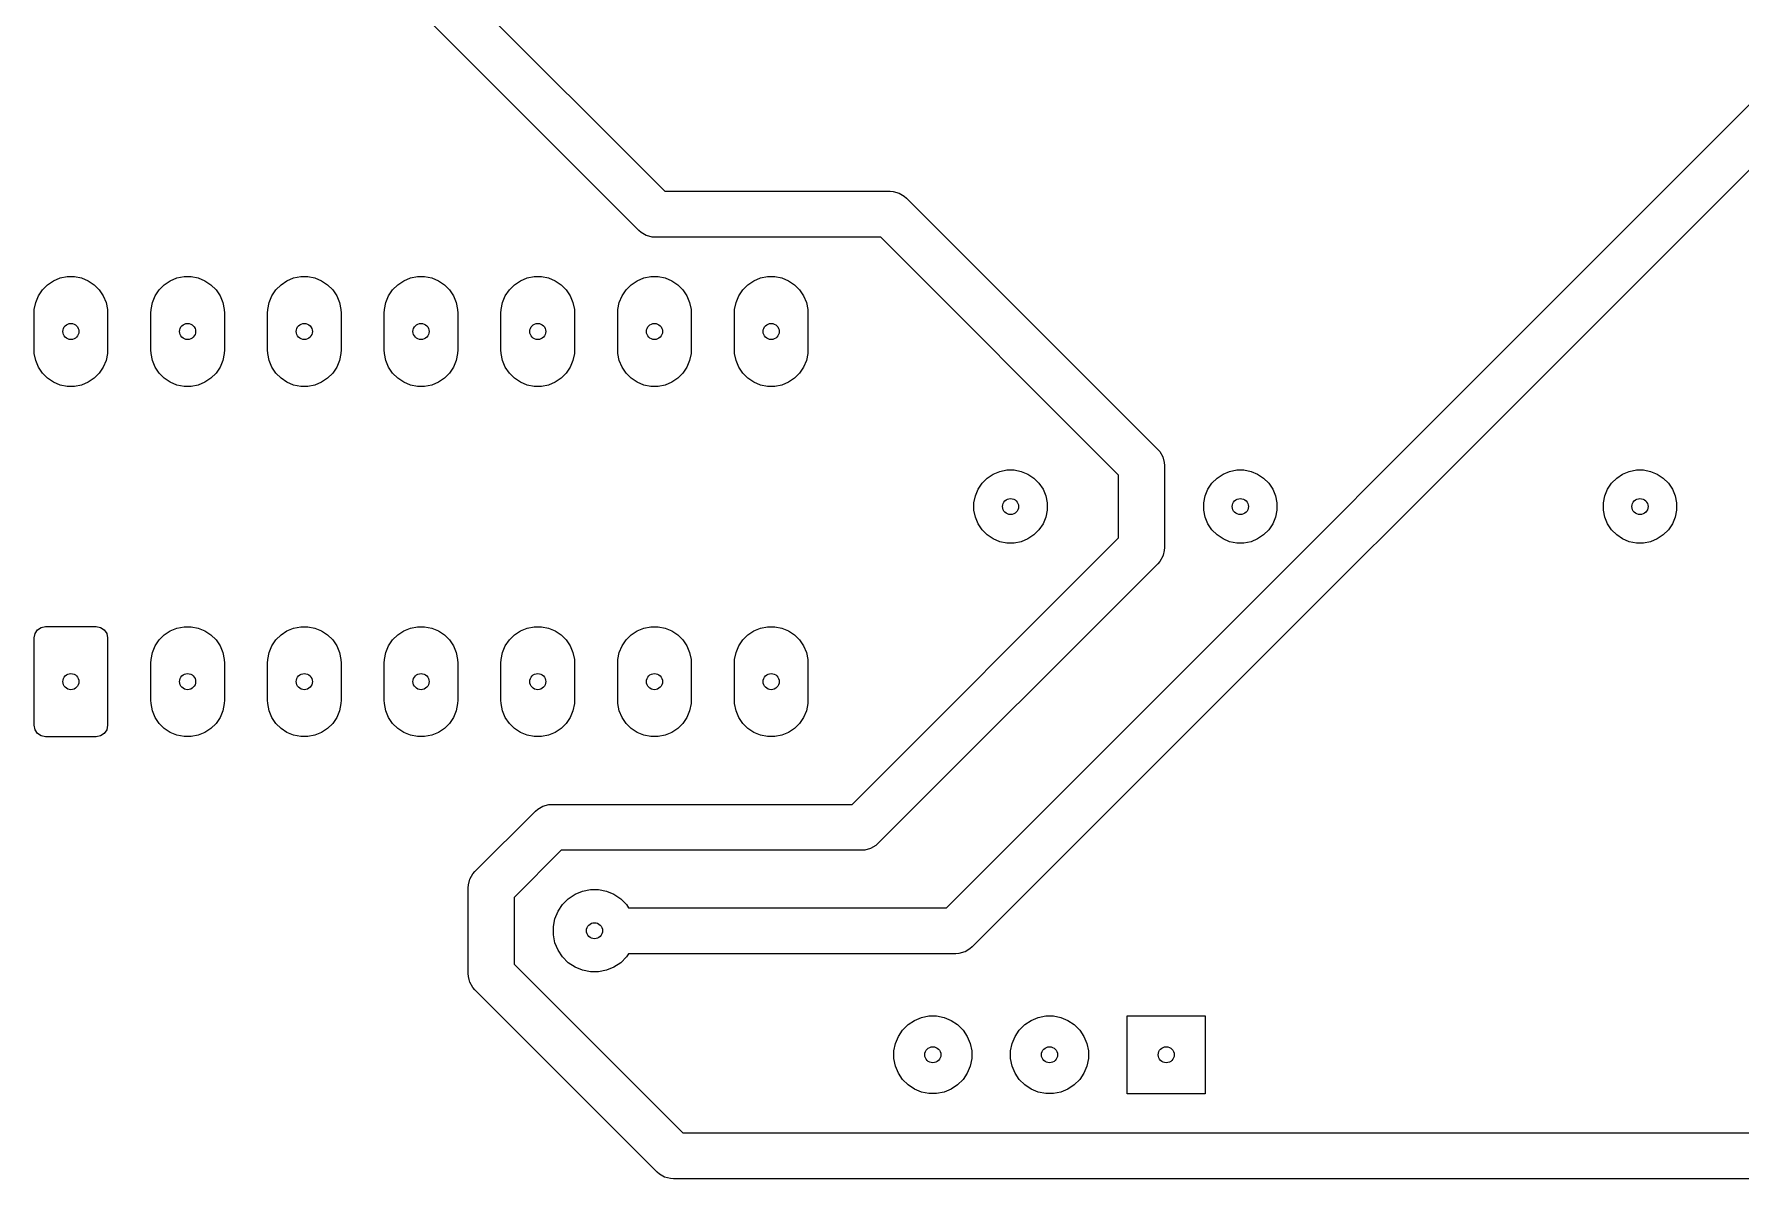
# Model space of a CAD drawing. Header units: millimetres. Extents: x 20 to 120, y -120 to -20.
# Drawn here: x 43.8 to 80.95, y -79.4 to -54.49 of the extents above; entities that cross this region are included whole.
import ezdxf

# ---------------------------------------------------------------- set-up
doc = ezdxf.new("R2010")
doc.units = ezdxf.units.MM
doc.layers.add('Edge.Cuts', color=40, linetype='CONTINUOUS', true_color=0xfabd2f)
doc.layers.add('F.Cu', color=52, linetype='CONTINUOUS', true_color=0xb8bb26)

msp = doc.modelspace()

# ---------------------------------------------------------------- linework, layer by layer
at = {"layer": 'Edge.Cuts'}
for centre in [(44.605, -60.96), (47.145, -60.96), (49.685, -60.96), (52.225, -60.96), (54.765, -60.96), (57.305, -60.96), (59.845, -60.96), (65.055, -64.77), (70.055, -64.77), (78.7525, -64.77), (44.605, -68.58), (47.145, -68.58), (49.685, -68.58), (52.225, -68.58), (54.765, -68.58), (57.305, -68.58), (59.845, -68.58), (56, -74), (63.3625, -76.7), (65.9025, -76.7), (68.4425, -76.7)]:
    msp.add_circle(centre, 0.175, dxfattribs=at)
at = {"layer": 'F.Cu', "linetype": 'CONTINUOUS'}
for p, q in [((50.67, -51.052894), (57.527106, -57.91)), ((56.966447, -58.763553), (49.816447, -51.613553)), ((63.658454, -73.5), (81.5, -55.658454)), ((82.353553, -56.219113), (64.219113, -74.353553)), ((57.527106, -57.91), (62.43556, -57.91)), ((62.43556, -57.91), (62.500808, -57.914277)), ((62.500808, -57.914277), (62.500823, -57.914277)), ((62.500823, -57.914277), (62.626902, -57.94806)), ((62.626902, -57.94806), (62.739941, -58.013323)), ((62.739941, -58.013323), (62.739956, -58.013338)), ((62.739956, -58.013338), (62.789113, -58.056447)), ((62.789113, -58.056447), (68.258553, -63.525886)), ((57.015603, -58.806661), (56.966447, -58.763553)), ((57.015619, -58.806677), (57.015603, -58.806661)), ((57.124137, -58.86933), (57.015619, -58.806677)), ((57.128658, -58.87194), (57.124137, -58.86933)), ((57.254737, -58.905723), (57.128658, -58.87194)), ((57.254752, -58.905723), (57.254737, -58.905723)), ((57.32, -58.91), (57.254752, -58.905723)), ((62.228454, -58.91), (57.32, -58.91)), ((67.405, -64.086546), (62.228454, -58.91)), ((44.227883, -59.854463), (44.372772, -59.794448)), ((44.372772, -59.794448), (44.526586, -59.763852)), ((44.526586, -59.763852), (44.683414, -59.763852)), ((44.683414, -59.763852), (44.837228, -59.794448)), ((44.837228, -59.794448), (44.982117, -59.854463)), ((46.767883, -59.854463), (46.912772, -59.794448)), ((46.912772, -59.794448), (47.066586, -59.763852)), ((47.066586, -59.763852), (47.223414, -59.763852)), ((47.223414, -59.763852), (47.377228, -59.794448)), ((47.377228, -59.794448), (47.522117, -59.854463)), ((49.307883, -59.854463), (49.452772, -59.794448)), ((49.452772, -59.794448), (49.606586, -59.763852)), ((49.606586, -59.763852), (49.763414, -59.763852)), ((49.763414, -59.763852), (49.917228, -59.794448)), ((49.917228, -59.794448), (50.062117, -59.854463)), ((51.847883, -59.854463), (51.992772, -59.794448)), ((51.992772, -59.794448), (52.146586, -59.763852)), ((52.146586, -59.763852), (52.303414, -59.763852)), ((52.303414, -59.763852), (52.457228, -59.794448)), ((52.457228, -59.794448), (52.602117, -59.854463)), ((54.387883, -59.854463), (54.532772, -59.794448)), ((54.532772, -59.794448), (54.686586, -59.763852)), ((54.686586, -59.763852), (54.843414, -59.763852)), ((54.843414, -59.763852), (54.997228, -59.794448)), ((54.997228, -59.794448), (55.142117, -59.854463)), ((56.927883, -59.854463), (57.072772, -59.794448)), ((57.072772, -59.794448), (57.226586, -59.763852)), ((57.226586, -59.763852), (57.383414, -59.763852)), ((57.383414, -59.763852), (57.537228, -59.794448)), ((57.537228, -59.794448), (57.682117, -59.854463)), ((59.467883, -59.854463), (59.612772, -59.794448)), ((59.612772, -59.794448), (59.766586, -59.763852)), ((59.766586, -59.763852), (59.923414, -59.763852)), ((59.923414, -59.763852), (60.077228, -59.794448)), ((60.077228, -59.794448), (60.222117, -59.854463)), ((43.899463, -60.182883), (43.986592, -60.052485)), ((43.986592, -60.052485), (44.097485, -59.941592)), ((44.097485, -59.941592), (44.227883, -59.854463)), ((44.982117, -59.854463), (45.112515, -59.941592)), ((45.112515, -59.941592), (45.223408, -60.052485)), ((45.223408, -60.052485), (45.310537, -60.182883)), ((46.439463, -60.182883), (46.526592, -60.052485)), ((46.526592, -60.052485), (46.637485, -59.941592)), ((46.637485, -59.941592), (46.767883, -59.854463)), ((47.522117, -59.854463), (47.652515, -59.941592)), ((47.652515, -59.941592), (47.763408, -60.052485)), ((47.763408, -60.052485), (47.850537, -60.182883)), ((48.979463, -60.182883), (49.066592, -60.052485)), ((49.066592, -60.052485), (49.177485, -59.941592)), ((49.177485, -59.941592), (49.307883, -59.854463)), ((50.062117, -59.854463), (50.192515, -59.941592)), ((50.192515, -59.941592), (50.303408, -60.052485)), ((50.303408, -60.052485), (50.390537, -60.182883)), ((51.519463, -60.182883), (51.606592, -60.052485)), ((51.606592, -60.052485), (51.717485, -59.941592)), ((51.717485, -59.941592), (51.847883, -59.854463)), ((52.602117, -59.854463), (52.732515, -59.941592)), ((52.732515, -59.941592), (52.843408, -60.052485)), ((52.843408, -60.052485), (52.930537, -60.182883)), ((54.059463, -60.182883), (54.146592, -60.052485)), ((54.146592, -60.052485), (54.257485, -59.941592)), ((54.257485, -59.941592), (54.387883, -59.854463)), ((55.142117, -59.854463), (55.272515, -59.941592)), ((55.272515, -59.941592), (55.383408, -60.052485)), ((55.383408, -60.052485), (55.470537, -60.182883)), ((56.599463, -60.182883), (56.686592, -60.052485)), ((56.686592, -60.052485), (56.797485, -59.941592)), ((56.797485, -59.941592), (56.927883, -59.854463)), ((57.682117, -59.854463), (57.812515, -59.941592)), ((57.812515, -59.941592), (57.923408, -60.052485)), ((57.923408, -60.052485), (58.010537, -60.182883)), ((59.139463, -60.182883), (59.226592, -60.052485)), ((59.226592, -60.052485), (59.337485, -59.941592)), ((59.337485, -59.941592), (59.467883, -59.854463)), ((60.222117, -59.854463), (60.352515, -59.941592)), ((60.352515, -59.941592), (60.463408, -60.052485)), ((60.463408, -60.052485), (60.550537, -60.182883)), ((43.805, -60.56), (43.808852, -60.481586)), ((43.808852, -60.481586), (43.839448, -60.327772)), ((43.839448, -60.327772), (43.899463, -60.182883)), ((45.310537, -60.182883), (45.370552, -60.327772)), ((45.370552, -60.327772), (45.401148, -60.481586)), ((45.401148, -60.481586), (45.405, -60.56)), ((46.345, -60.56), (46.348852, -60.481586)), ((46.348852, -60.481586), (46.379448, -60.327772)), ((46.379448, -60.327772), (46.439463, -60.182883)), ((47.850537, -60.182883), (47.910552, -60.327772)), ((47.910552, -60.327772), (47.941148, -60.481586)), ((47.941148, -60.481586), (47.945, -60.56)), ((48.885, -60.56), (48.888852, -60.481586)), ((48.888852, -60.481586), (48.919448, -60.327772)), ((48.919448, -60.327772), (48.979463, -60.182883)), ((50.390537, -60.182883), (50.450552, -60.327772)), ((50.450552, -60.327772), (50.481148, -60.481586)), ((50.481148, -60.481586), (50.485, -60.56)), ((51.425, -60.56), (51.428852, -60.481586)), ((51.428852, -60.481586), (51.459448, -60.327772)), ((51.459448, -60.327772), (51.519463, -60.182883)), ((52.930537, -60.182883), (52.990552, -60.327772)), ((52.990552, -60.327772), (53.021148, -60.481586)), ((53.021148, -60.481586), (53.025, -60.56)), ((53.965, -60.56), (53.968852, -60.481586)), ((53.968852, -60.481586), (53.999448, -60.327772)), ((53.999448, -60.327772), (54.059463, -60.182883)), ((55.470537, -60.182883), (55.530552, -60.327772)), ((55.530552, -60.327772), (55.561148, -60.481586)), ((55.561148, -60.481586), (55.565, -60.56)), ((56.505, -60.56), (56.508852, -60.481586)), ((56.508852, -60.481586), (56.539448, -60.327772)), ((56.539448, -60.327772), (56.599463, -60.182883)), ((58.010537, -60.182883), (58.070552, -60.327772)), ((58.070552, -60.327772), (58.101148, -60.481586)), ((58.101148, -60.481586), (58.105, -60.56)), ((59.045, -60.56), (59.048852, -60.481586)), ((59.048852, -60.481586), (59.079448, -60.327772)), ((59.079448, -60.327772), (59.139463, -60.182883)), ((60.550537, -60.182883), (60.610552, -60.327772)), ((60.610552, -60.327772), (60.641148, -60.481586)), ((60.641148, -60.481586), (60.645, -60.56)), ((43.805, -61.36), (43.805, -60.56)), ((45.405, -60.56), (45.405, -61.36)), ((46.345, -61.36), (46.345, -60.56)), ((47.945, -60.56), (47.945, -61.36)), ((48.885, -61.36), (48.885, -60.56)), ((50.485, -60.56), (50.485, -61.36)), ((51.425, -61.36), (51.425, -60.56)), ((53.025, -60.56), (53.025, -61.36)), ((53.965, -61.36), (53.965, -60.56)), ((55.565, -60.56), (55.565, -61.36)), ((56.505, -61.36), (56.505, -60.56)), ((58.105, -60.56), (58.105, -61.36)), ((59.045, -61.36), (59.045, -60.56)), ((60.645, -60.56), (60.645, -61.36)), ((43.808852, -61.438414), (43.805, -61.36)), ((43.839448, -61.592228), (43.808852, -61.438414)), ((43.899463, -61.737117), (43.839448, -61.592228)), ((45.370552, -61.592228), (45.310537, -61.737117)), ((45.401148, -61.438414), (45.370552, -61.592228)), ((45.405, -61.36), (45.401148, -61.438414)), ((46.348852, -61.438414), (46.345, -61.36)), ((46.379448, -61.592228), (46.348852, -61.438414)), ((46.439463, -61.737117), (46.379448, -61.592228)), ((47.910552, -61.592228), (47.850537, -61.737117)), ((47.941148, -61.438414), (47.910552, -61.592228)), ((47.945, -61.36), (47.941148, -61.438414)), ((48.888852, -61.438414), (48.885, -61.36)), ((48.919448, -61.592228), (48.888852, -61.438414)), ((48.979463, -61.737117), (48.919448, -61.592228)), ((50.450552, -61.592228), (50.390537, -61.737117)), ((50.481148, -61.438414), (50.450552, -61.592228)), ((50.485, -61.36), (50.481148, -61.438414)), ((51.428852, -61.438414), (51.425, -61.36)), ((51.459448, -61.592228), (51.428852, -61.438414)), ((51.519463, -61.737117), (51.459448, -61.592228)), ((52.990552, -61.592228), (52.930537, -61.737117)), ((53.021148, -61.438414), (52.990552, -61.592228)), ((53.025, -61.36), (53.021148, -61.438414)), ((53.968852, -61.438414), (53.965, -61.36)), ((53.999448, -61.592228), (53.968852, -61.438414)), ((54.059463, -61.737117), (53.999448, -61.592228)), ((55.530552, -61.592228), (55.470537, -61.737117)), ((55.561148, -61.438414), (55.530552, -61.592228)), ((55.565, -61.36), (55.561148, -61.438414)), ((56.508852, -61.438414), (56.505, -61.36)), ((56.539448, -61.592228), (56.508852, -61.438414)), ((56.599463, -61.737117), (56.539448, -61.592228)), ((58.070552, -61.592228), (58.010537, -61.737117)), ((58.101148, -61.438414), (58.070552, -61.592228)), ((58.105, -61.36), (58.101148, -61.438414)), ((59.048852, -61.438414), (59.045, -61.36)), ((59.079448, -61.592228), (59.048852, -61.438414)), ((59.139463, -61.737117), (59.079448, -61.592228)), ((60.610552, -61.592228), (60.550537, -61.737117)), ((60.641148, -61.438414), (60.610552, -61.592228)), ((60.645, -61.36), (60.641148, -61.438414)), ((43.986592, -61.867515), (43.899463, -61.737117)), ((44.097485, -61.978408), (43.986592, -61.867515)), ((44.227883, -62.065537), (44.097485, -61.978408)), ((45.112515, -61.978408), (44.982117, -62.065537)), ((45.223408, -61.867515), (45.112515, -61.978408)), ((45.310537, -61.737117), (45.223408, -61.867515)), ((46.526592, -61.867515), (46.439463, -61.737117)), ((46.637485, -61.978408), (46.526592, -61.867515)), ((46.767883, -62.065537), (46.637485, -61.978408)), ((47.652515, -61.978408), (47.522117, -62.065537)), ((47.763408, -61.867515), (47.652515, -61.978408)), ((47.850537, -61.737117), (47.763408, -61.867515)), ((49.066592, -61.867515), (48.979463, -61.737117)), ((49.177485, -61.978408), (49.066592, -61.867515)), ((49.307883, -62.065537), (49.177485, -61.978408)), ((50.192515, -61.978408), (50.062117, -62.065537)), ((50.303408, -61.867515), (50.192515, -61.978408)), ((50.390537, -61.737117), (50.303408, -61.867515)), ((51.606592, -61.867515), (51.519463, -61.737117)), ((51.717485, -61.978408), (51.606592, -61.867515)), ((51.847883, -62.065537), (51.717485, -61.978408)), ((52.732515, -61.978408), (52.602117, -62.065537)), ((52.843408, -61.867515), (52.732515, -61.978408)), ((52.930537, -61.737117), (52.843408, -61.867515)), ((54.146592, -61.867515), (54.059463, -61.737117)), ((54.257485, -61.978408), (54.146592, -61.867515)), ((54.387883, -62.065537), (54.257485, -61.978408)), ((55.272515, -61.978408), (55.142117, -62.065537)), ((55.383408, -61.867515), (55.272515, -61.978408)), ((55.470537, -61.737117), (55.383408, -61.867515)), ((56.686592, -61.867515), (56.599463, -61.737117)), ((56.797485, -61.978408), (56.686592, -61.867515)), ((56.927883, -62.065537), (56.797485, -61.978408)), ((57.812515, -61.978408), (57.682117, -62.065537)), ((57.923408, -61.867515), (57.812515, -61.978408)), ((58.010537, -61.737117), (57.923408, -61.867515)), ((59.226592, -61.867515), (59.139463, -61.737117)), ((59.337485, -61.978408), (59.226592, -61.867515)), ((59.467883, -62.065537), (59.337485, -61.978408)), ((60.352515, -61.978408), (60.222117, -62.065537)), ((60.463408, -61.867515), (60.352515, -61.978408)), ((60.550537, -61.737117), (60.463408, -61.867515)), ((44.372772, -62.125552), (44.227883, -62.065537)), ((44.526586, -62.156148), (44.372772, -62.125552)), ((44.683414, -62.156148), (44.526586, -62.156148)), ((44.837228, -62.125552), (44.683414, -62.156148)), ((44.982117, -62.065537), (44.837228, -62.125552)), ((46.912772, -62.125552), (46.767883, -62.065537)), ((47.066586, -62.156148), (46.912772, -62.125552)), ((47.223414, -62.156148), (47.066586, -62.156148)), ((47.377228, -62.125552), (47.223414, -62.156148)), ((47.522117, -62.065537), (47.377228, -62.125552)), ((49.452772, -62.125552), (49.307883, -62.065537)), ((49.606586, -62.156148), (49.452772, -62.125552)), ((49.763414, -62.156148), (49.606586, -62.156148)), ((49.917228, -62.125552), (49.763414, -62.156148)), ((50.062117, -62.065537), (49.917228, -62.125552)), ((51.992772, -62.125552), (51.847883, -62.065537)), ((52.146586, -62.156148), (51.992772, -62.125552)), ((52.303414, -62.156148), (52.146586, -62.156148)), ((52.457228, -62.125552), (52.303414, -62.156148)), ((52.602117, -62.065537), (52.457228, -62.125552)), ((54.532772, -62.125552), (54.387883, -62.065537)), ((54.686586, -62.156148), (54.532772, -62.125552)), ((54.843414, -62.156148), (54.686586, -62.156148)), ((54.997228, -62.125552), (54.843414, -62.156148)), ((55.142117, -62.065537), (54.997228, -62.125552)), ((57.072772, -62.125552), (56.927883, -62.065537)), ((57.226586, -62.156148), (57.072772, -62.125552)), ((57.383414, -62.156148), (57.226586, -62.156148)), ((57.537228, -62.125552), (57.383414, -62.156148)), ((57.682117, -62.065537), (57.537228, -62.125552)), ((59.612772, -62.125552), (59.467883, -62.065537)), ((59.766586, -62.156148), (59.612772, -62.125552)), ((59.923414, -62.156148), (59.766586, -62.156148)), ((60.077228, -62.125552), (59.923414, -62.156148)), ((60.222117, -62.065537), (60.077228, -62.125552)), ((68.258553, -63.525886), (68.301668, -63.57505)), ((68.301668, -63.57505), (68.301677, -63.575059)), ((68.301677, -63.575059), (68.36694, -63.688098)), ((68.36694, -63.688098), (68.400723, -63.814177)), ((68.400723, -63.814177), (68.400723, -63.814192)), ((68.400723, -63.814192), (68.405, -63.87944)), ((68.405, -63.87944), (68.405, -65.66056)), ((64.436592, -64.262485), (64.547485, -64.151592)), ((64.547485, -64.151592), (64.677883, -64.064463)), ((64.677883, -64.064463), (64.822772, -64.004448)), ((64.822772, -64.004448), (64.976586, -63.973852)), ((64.976586, -63.973852), (65.133414, -63.973852)), ((65.133414, -63.973852), (65.287228, -64.004448)), ((65.287228, -64.004448), (65.432117, -64.064463)), ((65.432117, -64.064463), (65.562515, -64.151592)), ((65.562515, -64.151592), (65.673408, -64.262485)), ((67.405, -65.453453), (67.405, -64.086546)), ((69.436592, -64.262485), (69.547485, -64.151592)), ((69.547485, -64.151592), (69.677883, -64.064463)), ((69.677883, -64.064463), (69.822772, -64.004448)), ((69.822772, -64.004448), (69.976586, -63.973852)), ((69.976586, -63.973852), (70.133414, -63.973852)), ((70.133414, -63.973852), (70.287228, -64.004448)), ((70.287228, -64.004448), (70.432117, -64.064463)), ((70.432117, -64.064463), (70.562515, -64.151592)), ((70.562515, -64.151592), (70.673408, -64.262485)), ((78.134092, -64.262485), (78.244985, -64.151592)), ((78.244985, -64.151592), (78.375383, -64.064463)), ((78.375383, -64.064463), (78.520272, -64.004448)), ((78.520272, -64.004448), (78.674086, -63.973852)), ((78.674086, -63.973852), (78.830914, -63.973852)), ((78.830914, -63.973852), (78.984728, -64.004448)), ((78.984728, -64.004448), (79.129617, -64.064463)), ((79.129617, -64.064463), (79.260015, -64.151592)), ((79.260015, -64.151592), (79.370908, -64.262485)), ((64.258852, -64.691586), (64.289448, -64.537772)), ((64.289448, -64.537772), (64.349463, -64.392883)), ((64.349463, -64.392883), (64.436592, -64.262485)), ((65.673408, -64.262485), (65.760537, -64.392883)), ((65.760537, -64.392883), (65.820552, -64.537772)), ((65.820552, -64.537772), (65.851148, -64.691586)), ((69.258852, -64.691586), (69.289448, -64.537772)), ((69.289448, -64.537772), (69.349463, -64.392883)), ((69.349463, -64.392883), (69.436592, -64.262485)), ((70.673408, -64.262485), (70.760537, -64.392883)), ((70.760537, -64.392883), (70.820552, -64.537772)), ((70.820552, -64.537772), (70.851148, -64.691586)), ((77.956352, -64.691586), (77.986948, -64.537772)), ((77.986948, -64.537772), (78.046963, -64.392883)), ((78.046963, -64.392883), (78.134092, -64.262485)), ((79.370908, -64.262485), (79.458037, -64.392883)), ((79.458037, -64.392883), (79.518052, -64.537772)), ((79.518052, -64.537772), (79.548648, -64.691586)), ((64.258852, -64.848414), (64.258852, -64.691586)), ((64.289448, -65.002228), (64.258852, -64.848414)), ((65.851148, -64.848414), (65.820552, -65.002228)), ((65.851148, -64.691586), (65.851148, -64.848414)), ((69.258852, -64.848414), (69.258852, -64.691586)), ((69.289448, -65.002228), (69.258852, -64.848414)), ((70.851148, -64.848414), (70.820552, -65.002228)), ((70.851148, -64.691586), (70.851148, -64.848414)), ((77.956352, -64.848414), (77.956352, -64.691586)), ((77.986948, -65.002228), (77.956352, -64.848414)), ((79.548648, -64.848414), (79.518052, -65.002228)), ((79.548648, -64.691586), (79.548648, -64.848414)), ((64.349463, -65.147117), (64.289448, -65.002228)), ((64.436592, -65.277515), (64.349463, -65.147117)), ((64.547485, -65.388408), (64.436592, -65.277515)), ((65.673408, -65.277515), (65.562515, -65.388408)), ((65.760537, -65.147117), (65.673408, -65.277515)), ((65.820552, -65.002228), (65.760537, -65.147117)), ((69.349463, -65.147117), (69.289448, -65.002228)), ((69.436592, -65.277515), (69.349463, -65.147117)), ((69.547485, -65.388408), (69.436592, -65.277515)), ((70.673408, -65.277515), (70.562515, -65.388408)), ((70.760537, -65.147117), (70.673408, -65.277515)), ((70.820552, -65.002228), (70.760537, -65.147117)), ((78.046963, -65.147117), (77.986948, -65.002228)), ((78.134092, -65.277515), (78.046963, -65.147117)), ((78.244985, -65.388408), (78.134092, -65.277515)), ((79.370908, -65.277515), (79.260015, -65.388408)), ((79.458037, -65.147117), (79.370908, -65.277515)), ((79.518052, -65.002228), (79.458037, -65.147117)), ((61.608454, -71.25), (67.405, -65.453453)), ((64.677883, -65.475537), (64.547485, -65.388408)), ((64.822772, -65.535552), (64.677883, -65.475537)), ((64.976586, -65.566148), (64.822772, -65.535552)), ((65.133414, -65.566148), (64.976586, -65.566148)), ((65.287228, -65.535552), (65.133414, -65.566148)), ((65.432117, -65.475537), (65.287228, -65.535552)), ((65.562515, -65.388408), (65.432117, -65.475537)), ((68.400723, -65.725823), (68.374079, -65.825258)), ((68.405, -65.66056), (68.400723, -65.725807)), ((68.400723, -65.725807), (68.400723, -65.725823)), ((69.677883, -65.475537), (69.547485, -65.388408)), ((69.822772, -65.535552), (69.677883, -65.475537)), ((69.976586, -65.566148), (69.822772, -65.535552)), ((70.133414, -65.566148), (69.976586, -65.566148)), ((70.287228, -65.535552), (70.133414, -65.566148)), ((70.432117, -65.475537), (70.287228, -65.535552)), ((70.562515, -65.388408), (70.432117, -65.475537)), ((78.375383, -65.475537), (78.244985, -65.388408)), ((78.520272, -65.535552), (78.375383, -65.475537)), ((78.674086, -65.566148), (78.520272, -65.535552)), ((78.830914, -65.566148), (78.674086, -65.566148)), ((78.984728, -65.535552), (78.830914, -65.566148)), ((79.129617, -65.475537), (78.984728, -65.535552)), ((79.260015, -65.388408), (79.129617, -65.475537)), ((68.258554, -66.014113), (62.169113, -72.103553)), ((68.301669, -65.964948), (68.258554, -66.014113)), ((68.301677, -65.964941), (68.301669, -65.964948)), ((68.36694, -65.851902), (68.301677, -65.964941)), ((68.374079, -65.825258), (68.36694, -65.851902)), ((43.805, -67.63), (43.82403, -67.534329)), ((43.82403, -67.534329), (43.878223, -67.453223)), ((43.878223, -67.453223), (43.959329, -67.39903)), ((43.959329, -67.39903), (44.055, -67.38)), ((44.055, -67.38), (45.155, -67.38)), ((45.155, -67.38), (45.250671, -67.39903)), ((45.250671, -67.39903), (45.331777, -67.453223)), ((45.331777, -67.453223), (45.38597, -67.534329)), ((45.38597, -67.534329), (45.405, -67.63)), ((46.526592, -67.672485), (46.637485, -67.561592)), ((46.637485, -67.561592), (46.767883, -67.474463)), ((46.767883, -67.474463), (46.912772, -67.414448)), ((46.912772, -67.414448), (47.066586, -67.383852)), ((47.066586, -67.383852), (47.223414, -67.383852)), ((47.223414, -67.383852), (47.377228, -67.414448)), ((47.377228, -67.414448), (47.522117, -67.474463)), ((47.522117, -67.474463), (47.652515, -67.561592)), ((47.652515, -67.561592), (47.763408, -67.672485)), ((49.066592, -67.672485), (49.177485, -67.561592)), ((49.177485, -67.561592), (49.307883, -67.474463)), ((49.307883, -67.474463), (49.452772, -67.414448)), ((49.452772, -67.414448), (49.606586, -67.383852)), ((49.606586, -67.383852), (49.763414, -67.383852)), ((49.763414, -67.383852), (49.917228, -67.414448)), ((49.917228, -67.414448), (50.062117, -67.474463)), ((50.062117, -67.474463), (50.192515, -67.561592)), ((50.192515, -67.561592), (50.303408, -67.672485)), ((51.606592, -67.672485), (51.717485, -67.561592)), ((51.717485, -67.561592), (51.847883, -67.474463)), ((51.847883, -67.474463), (51.992772, -67.414448)), ((51.992772, -67.414448), (52.146586, -67.383852)), ((52.146586, -67.383852), (52.303414, -67.383852)), ((52.303414, -67.383852), (52.457228, -67.414448)), ((52.457228, -67.414448), (52.602117, -67.474463)), ((52.602117, -67.474463), (52.732515, -67.561592)), ((52.732515, -67.561592), (52.843408, -67.672485)), ((54.146592, -67.672485), (54.257485, -67.561592)), ((54.257485, -67.561592), (54.387883, -67.474463)), ((54.387883, -67.474463), (54.532772, -67.414448)), ((54.532772, -67.414448), (54.686586, -67.383852)), ((54.686586, -67.383852), (54.843414, -67.383852)), ((54.843414, -67.383852), (54.997228, -67.414448)), ((54.997228, -67.414448), (55.142117, -67.474463)), ((55.142117, -67.474463), (55.272515, -67.561592)), ((55.272515, -67.561592), (55.383408, -67.672485)), ((56.686592, -67.672485), (56.797485, -67.561592)), ((56.797485, -67.561592), (56.927883, -67.474463)), ((56.927883, -67.474463), (57.072772, -67.414448)), ((57.072772, -67.414448), (57.226586, -67.383852)), ((57.226586, -67.383852), (57.383414, -67.383852)), ((57.383414, -67.383852), (57.537228, -67.414448)), ((57.537228, -67.414448), (57.682117, -67.474463)), ((57.682117, -67.474463), (57.812515, -67.561592)), ((57.812515, -67.561592), (57.923408, -67.672485)), ((59.226592, -67.672485), (59.337485, -67.561592)), ((59.337485, -67.561592), (59.467883, -67.474463)), ((59.467883, -67.474463), (59.612772, -67.414448)), ((59.612772, -67.414448), (59.766586, -67.383852)), ((59.766586, -67.383852), (59.923414, -67.383852)), ((59.923414, -67.383852), (60.077228, -67.414448)), ((60.077228, -67.414448), (60.222117, -67.474463)), ((60.222117, -67.474463), (60.352515, -67.561592)), ((60.352515, -67.561592), (60.463408, -67.672485)), ((43.805, -69.53), (43.805, -67.63)), ((45.405, -67.63), (45.405, -69.53)), ((46.348852, -68.101586), (46.379448, -67.947772)), ((46.379448, -67.947772), (46.439463, -67.802883)), ((46.439463, -67.802883), (46.526592, -67.672485)), ((47.763408, -67.672485), (47.850537, -67.802883)), ((47.850537, -67.802883), (47.910552, -67.947772)), ((47.910552, -67.947772), (47.941148, -68.101586)), ((48.888852, -68.101586), (48.919448, -67.947772)), ((48.919448, -67.947772), (48.979463, -67.802883)), ((48.979463, -67.802883), (49.066592, -67.672485)), ((50.303408, -67.672485), (50.390537, -67.802883)), ((50.390537, -67.802883), (50.450552, -67.947772)), ((50.450552, -67.947772), (50.481148, -68.101586)), ((51.428852, -68.101586), (51.459448, -67.947772)), ((51.459448, -67.947772), (51.519463, -67.802883)), ((51.519463, -67.802883), (51.606592, -67.672485)), ((52.843408, -67.672485), (52.930537, -67.802883)), ((52.930537, -67.802883), (52.990552, -67.947772)), ((52.990552, -67.947772), (53.021148, -68.101586)), ((53.968852, -68.101586), (53.999448, -67.947772)), ((53.999448, -67.947772), (54.059463, -67.802883)), ((54.059463, -67.802883), (54.146592, -67.672485)), ((55.383408, -67.672485), (55.470537, -67.802883)), ((55.470537, -67.802883), (55.530552, -67.947772)), ((55.530552, -67.947772), (55.561148, -68.101586)), ((56.508852, -68.101586), (56.539448, -67.947772)), ((56.539448, -67.947772), (56.599463, -67.802883)), ((56.599463, -67.802883), (56.686592, -67.672485)), ((57.923408, -67.672485), (58.010537, -67.802883)), ((58.010537, -67.802883), (58.070552, -67.947772)), ((58.070552, -67.947772), (58.101148, -68.101586)), ((59.048852, -68.101586), (59.079448, -67.947772)), ((59.079448, -67.947772), (59.139463, -67.802883)), ((59.139463, -67.802883), (59.226592, -67.672485)), ((60.463408, -67.672485), (60.550537, -67.802883)), ((60.550537, -67.802883), (60.610552, -67.947772)), ((60.610552, -67.947772), (60.641148, -68.101586)), ((46.345, -68.18), (46.348852, -68.101586)), ((46.345, -68.98), (46.345, -68.18)), ((47.941148, -68.101586), (47.945, -68.18)), ((47.945, -68.18), (47.945, -68.98)), ((48.885, -68.18), (48.888852, -68.101586)), ((48.885, -68.98), (48.885, -68.18)), ((50.481148, -68.101586), (50.485, -68.18)), ((50.485, -68.18), (50.485, -68.98)), ((51.425, -68.18), (51.428852, -68.101586)), ((51.425, -68.98), (51.425, -68.18)), ((53.021148, -68.101586), (53.025, -68.18)), ((53.025, -68.18), (53.025, -68.98)), ((53.965, -68.18), (53.968852, -68.101586)), ((53.965, -68.98), (53.965, -68.18)), ((55.561148, -68.101586), (55.565, -68.18)), ((55.565, -68.18), (55.565, -68.98)), ((56.505, -68.18), (56.508852, -68.101586)), ((56.505, -68.98), (56.505, -68.18)), ((58.101148, -68.101586), (58.105, -68.18)), ((58.105, -68.18), (58.105, -68.98)), ((59.045, -68.18), (59.048852, -68.101586)), ((59.045, -68.98), (59.045, -68.18)), ((60.641148, -68.101586), (60.645, -68.18)), ((60.645, -68.18), (60.645, -68.98)), ((46.348852, -69.058414), (46.345, -68.98)), ((46.379448, -69.212228), (46.348852, -69.058414)), ((47.941148, -69.058414), (47.910552, -69.212228)), ((47.945, -68.98), (47.941148, -69.058414)), ((48.888852, -69.058414), (48.885, -68.98)), ((48.919448, -69.212228), (48.888852, -69.058414)), ((50.481148, -69.058414), (50.450552, -69.212228)), ((50.485, -68.98), (50.481148, -69.058414)), ((51.428852, -69.058414), (51.425, -68.98)), ((51.459448, -69.212228), (51.428852, -69.058414)), ((53.021148, -69.058414), (52.990552, -69.212228)), ((53.025, -68.98), (53.021148, -69.058414)), ((53.968852, -69.058414), (53.965, -68.98)), ((53.999448, -69.212228), (53.968852, -69.058414)), ((55.561148, -69.058414), (55.530552, -69.212228)), ((55.565, -68.98), (55.561148, -69.058414)), ((56.508852, -69.058414), (56.505, -68.98)), ((56.539448, -69.212228), (56.508852, -69.058414)), ((58.101148, -69.058414), (58.070552, -69.212228)), ((58.105, -68.98), (58.101148, -69.058414)), ((59.048852, -69.058414), (59.045, -68.98)), ((59.079448, -69.212228), (59.048852, -69.058414)), ((60.641148, -69.058414), (60.610552, -69.212228)), ((60.645, -68.98), (60.641148, -69.058414)), ((46.439463, -69.357117), (46.379448, -69.212228)), ((46.526592, -69.487515), (46.439463, -69.357117)), ((47.850537, -69.357117), (47.763408, -69.487515)), ((47.910552, -69.212228), (47.850537, -69.357117)), ((48.979463, -69.357117), (48.919448, -69.212228)), ((49.066592, -69.487515), (48.979463, -69.357117)), ((50.390537, -69.357117), (50.303408, -69.487515)), ((50.450552, -69.212228), (50.390537, -69.357117)), ((51.519463, -69.357117), (51.459448, -69.212228)), ((51.606592, -69.487515), (51.519463, -69.357117)), ((52.930537, -69.357117), (52.843408, -69.487515)), ((52.990552, -69.212228), (52.930537, -69.357117)), ((54.059463, -69.357117), (53.999448, -69.212228)), ((54.146592, -69.487515), (54.059463, -69.357117)), ((55.470537, -69.357117), (55.383408, -69.487515)), ((55.530552, -69.212228), (55.470537, -69.357117)), ((56.599463, -69.357117), (56.539448, -69.212228)), ((56.686592, -69.487515), (56.599463, -69.357117)), ((58.010537, -69.357117), (57.923408, -69.487515)), ((58.070552, -69.212228), (58.010537, -69.357117)), ((59.139463, -69.357117), (59.079448, -69.212228)), ((59.226592, -69.487515), (59.139463, -69.357117)), ((60.550537, -69.357117), (60.463408, -69.487515)), ((60.610552, -69.212228), (60.550537, -69.357117)), ((43.82403, -69.625671), (43.805, -69.53)), ((43.878223, -69.706777), (43.82403, -69.625671)), ((43.959329, -69.76097), (43.878223, -69.706777)), ((44.055, -69.78), (43.959329, -69.76097)), ((45.155, -69.78), (44.055, -69.78)), ((45.250671, -69.76097), (45.155, -69.78)), ((45.331777, -69.706777), (45.250671, -69.76097)), ((45.38597, -69.625671), (45.331777, -69.706777)), ((45.405, -69.53), (45.38597, -69.625671)), ((46.637485, -69.598408), (46.526592, -69.487515)), ((46.767883, -69.685537), (46.637485, -69.598408)), ((46.912772, -69.745552), (46.767883, -69.685537)), ((47.066586, -69.776148), (46.912772, -69.745552)), ((47.223414, -69.776148), (47.066586, -69.776148)), ((47.377228, -69.745552), (47.223414, -69.776148)), ((47.522117, -69.685537), (47.377228, -69.745552)), ((47.652515, -69.598408), (47.522117, -69.685537)), ((47.763408, -69.487515), (47.652515, -69.598408)), ((49.177485, -69.598408), (49.066592, -69.487515)), ((49.307883, -69.685537), (49.177485, -69.598408)), ((49.452772, -69.745552), (49.307883, -69.685537)), ((49.606586, -69.776148), (49.452772, -69.745552)), ((49.763414, -69.776148), (49.606586, -69.776148)), ((49.917228, -69.745552), (49.763414, -69.776148)), ((50.062117, -69.685537), (49.917228, -69.745552)), ((50.192515, -69.598408), (50.062117, -69.685537)), ((50.303408, -69.487515), (50.192515, -69.598408)), ((51.717485, -69.598408), (51.606592, -69.487515)), ((51.847883, -69.685537), (51.717485, -69.598408)), ((51.992772, -69.745552), (51.847883, -69.685537)), ((52.146586, -69.776148), (51.992772, -69.745552)), ((52.303414, -69.776148), (52.146586, -69.776148)), ((52.457228, -69.745552), (52.303414, -69.776148)), ((52.602117, -69.685537), (52.457228, -69.745552)), ((52.732515, -69.598408), (52.602117, -69.685537)), ((52.843408, -69.487515), (52.732515, -69.598408)), ((54.257485, -69.598408), (54.146592, -69.487515)), ((54.387883, -69.685537), (54.257485, -69.598408)), ((54.532772, -69.745552), (54.387883, -69.685537)), ((54.686586, -69.776148), (54.532772, -69.745552)), ((54.843414, -69.776148), (54.686586, -69.776148)), ((54.997228, -69.745552), (54.843414, -69.776148)), ((55.142117, -69.685537), (54.997228, -69.745552)), ((55.272515, -69.598408), (55.142117, -69.685537)), ((55.383408, -69.487515), (55.272515, -69.598408)), ((56.797485, -69.598408), (56.686592, -69.487515)), ((56.927883, -69.685537), (56.797485, -69.598408)), ((57.072772, -69.745552), (56.927883, -69.685537)), ((57.226586, -69.776148), (57.072772, -69.745552)), ((57.383414, -69.776148), (57.226586, -69.776148)), ((57.537228, -69.745552), (57.383414, -69.776148)), ((57.682117, -69.685537), (57.537228, -69.745552)), ((57.812515, -69.598408), (57.682117, -69.685537)), ((57.923408, -69.487515), (57.812515, -69.598408)), ((59.337485, -69.598408), (59.226592, -69.487515)), ((59.467883, -69.685537), (59.337485, -69.598408)), ((59.612772, -69.745552), (59.467883, -69.685537)), ((59.766586, -69.776148), (59.612772, -69.745552)), ((59.923414, -69.776148), (59.766586, -69.776148)), ((60.077228, -69.745552), (59.923414, -69.776148)), ((60.222117, -69.685537), (60.077228, -69.745552)), ((60.352515, -69.598408), (60.222117, -69.685537)), ((60.463408, -69.487515), (60.352515, -69.598408)), ((54.763638, -71.353323), (54.876677, -71.28806)), ((54.876677, -71.28806), (55.002756, -71.254277)), ((55.002756, -71.254277), (55.002771, -71.254277)), ((55.002771, -71.254277), (55.068019, -71.25)), ((55.068019, -71.25), (61.608454, -71.25)), ((53.396447, -72.714466), (54.714465, -71.396447)), ((54.714465, -71.396447), (54.763629, -71.353331)), ((54.763629, -71.353331), (54.763638, -71.353323)), ((55.275126, -72.25), (54.25, -73.275125)), ((61.81556, -72.25), (55.275126, -72.25)), ((61.880808, -72.245723), (61.81556, -72.25)), ((61.880823, -72.245723), (61.880808, -72.245723)), ((62.006902, -72.21194), (61.880823, -72.245723)), ((62.119941, -72.146677), (62.006902, -72.21194)), ((62.119956, -72.146661), (62.119941, -72.146677)), ((62.169113, -72.103553), (62.119956, -72.146661)), ((53.295465, -72.863852), (53.353323, -72.763638)), ((53.353323, -72.763638), (53.353338, -72.763622)), ((53.353338, -72.763622), (53.396447, -72.714466)), ((53.25, -73.068019), (53.254277, -73.002771)), ((53.25, -74.931981), (53.25, -73.068019)), ((53.254277, -73.002756), (53.28806, -72.876677)), ((53.254277, -73.002771), (53.254277, -73.002756)), ((53.28806, -72.876677), (53.295465, -72.863852)), ((55.575743, -73.206271), (55.738744, -73.138754)), ((55.738744, -73.138754), (55.911785, -73.104334)), ((55.911785, -73.104334), (56.088215, -73.104334)), ((56.088215, -73.104334), (56.261256, -73.138754)), ((56.261256, -73.138754), (56.424257, -73.206271)), ((54.25, -73.275125), (54.25, -74.724874)), ((55.206271, -73.575743), (55.304291, -73.429046)), ((55.304291, -73.429046), (55.429046, -73.304291)), ((55.429046, -73.304291), (55.575743, -73.206271)), ((56.424257, -73.206271), (56.570954, -73.304291)), ((56.570954, -73.304291), (56.695709, -73.429046)), ((56.695709, -73.429046), (56.743119, -73.5)), ((56.743119, -73.5), (63.658454, -73.5)), ((55.104334, -73.911785), (55.138754, -73.738744)), ((55.104334, -74.088215), (55.104334, -73.911785)), ((55.138754, -73.738744), (55.206271, -73.575743)), ((55.138754, -74.261256), (55.104334, -74.088215)), ((55.206271, -74.424257), (55.138754, -74.261256)), ((55.304291, -74.570954), (55.206271, -74.424257)), ((55.429046, -74.695709), (55.304291, -74.570954)), ((56.695709, -74.570954), (56.570954, -74.695709)), ((56.743119, -74.5), (56.695709, -74.570954)), ((63.86556, -74.5), (56.743119, -74.5)), ((63.930808, -74.495723), (63.86556, -74.5)), ((63.930823, -74.495723), (63.930808, -74.495723)), ((64.056902, -74.46194), (63.930823, -74.495723)), ((64.066934, -74.456148), (64.056902, -74.46194)), ((64.169941, -74.396677), (64.066934, -74.456148)), ((64.169956, -74.396661), (64.169941, -74.396677)), ((64.219113, -74.353553), (64.169956, -74.396661)), ((53.254277, -74.997228), (53.25, -74.931981)), ((53.254277, -74.997244), (53.254277, -74.997228)), ((53.272503, -75.065263), (53.254277, -74.997244)), ((54.25, -74.724874), (57.925126, -78.4)), ((55.575743, -74.793729), (55.429046, -74.695709)), ((55.738744, -74.861246), (55.575743, -74.793729)), ((55.911785, -74.895666), (55.738744, -74.861246)), ((56.088215, -74.895666), (55.911785, -74.895666)), ((56.261256, -74.861246), (56.088215, -74.895666)), ((56.424257, -74.793729), (56.261256, -74.861246)), ((56.570954, -74.695709), (56.424257, -74.793729)), ((53.28806, -75.123323), (53.272503, -75.065263)), ((53.353323, -75.236362), (53.28806, -75.123323)), ((53.353338, -75.236377), (53.353323, -75.236362)), ((53.396447, -75.285534), (53.353338, -75.236377)), ((57.364465, -79.253553), (53.396447, -75.285534)), ((62.705441, -76.160766), (62.823266, -76.042941)), ((62.823266, -76.042941), (62.961813, -75.950367)), ((62.961813, -75.950367), (63.115758, -75.886601)), ((63.115758, -75.886601), (63.279185, -75.854093)), ((63.279185, -75.854093), (63.445815, -75.854093)), ((63.445815, -75.854093), (63.609242, -75.886601)), ((63.609242, -75.886601), (63.763187, -75.950367)), ((63.763187, -75.950367), (63.901734, -76.042941)), ((63.901734, -76.042941), (64.019559, -76.160766)), ((65.245441, -76.160766), (65.363266, -76.042941)), ((65.363266, -76.042941), (65.501813, -75.950367)), ((65.501813, -75.950367), (65.655758, -75.886601)), ((65.655758, -75.886601), (65.819185, -75.854093)), ((65.819185, -75.854093), (65.985815, -75.854093)), ((65.985815, -75.854093), (66.149242, -75.886601)), ((66.149242, -75.886601), (66.303187, -75.950367)), ((66.303187, -75.950367), (66.441734, -76.042941)), ((66.441734, -76.042941), (66.559559, -76.160766)), ((67.5925, -77.55), (67.5925, -75.85)), ((67.5925, -75.85), (69.2925, -75.85)), ((69.2925, -75.85), (69.2925, -77.55)), ((62.516593, -76.616685), (62.549101, -76.453258)), ((62.549101, -76.453258), (62.612867, -76.299313)), ((62.612867, -76.299313), (62.705441, -76.160766)), ((64.019559, -76.160766), (64.112133, -76.299313)), ((64.112133, -76.299313), (64.175899, -76.453258)), ((64.175899, -76.453258), (64.208407, -76.616685)), ((65.056593, -76.616685), (65.089101, -76.453258)), ((65.089101, -76.453258), (65.152867, -76.299313)), ((65.152867, -76.299313), (65.245441, -76.160766)), ((66.559559, -76.160766), (66.652133, -76.299313)), ((66.652133, -76.299313), (66.715899, -76.453258)), ((66.715899, -76.453258), (66.748407, -76.616685)), ((62.516593, -76.783315), (62.516593, -76.616685)), ((62.549101, -76.946742), (62.516593, -76.783315)), ((64.208407, -76.783315), (64.175899, -76.946742)), ((64.208407, -76.616685), (64.208407, -76.783315)), ((65.056593, -76.783315), (65.056593, -76.616685)), ((65.089101, -76.946742), (65.056593, -76.783315)), ((66.748407, -76.783315), (66.715899, -76.946742)), ((66.748407, -76.616685), (66.748407, -76.783315)), ((62.612867, -77.100687), (62.549101, -76.946742)), ((62.705441, -77.239234), (62.612867, -77.100687)), ((62.823266, -77.357059), (62.705441, -77.239234)), ((64.019559, -77.239234), (63.901734, -77.357059)), ((64.112133, -77.100687), (64.019559, -77.239234)), ((64.175899, -76.946742), (64.112133, -77.100687)), ((65.152867, -77.100687), (65.089101, -76.946742)), ((65.245441, -77.239234), (65.152867, -77.100687)), ((65.363266, -77.357059), (65.245441, -77.239234)), ((66.559559, -77.239234), (66.441734, -77.357059)), ((66.652133, -77.100687), (66.559559, -77.239234)), ((66.715899, -76.946742), (66.652133, -77.100687)), ((62.961813, -77.449633), (62.823266, -77.357059)), ((63.115758, -77.513399), (62.961813, -77.449633)), ((63.279185, -77.545907), (63.115758, -77.513399)), ((63.445815, -77.545907), (63.279185, -77.545907)), ((63.609242, -77.513399), (63.445815, -77.545907)), ((63.763187, -77.449633), (63.609242, -77.513399)), ((63.901734, -77.357059), (63.763187, -77.449633)), ((65.501813, -77.449633), (65.363266, -77.357059)), ((65.655758, -77.513399), (65.501813, -77.449633)), ((65.819185, -77.545907), (65.655758, -77.513399)), ((65.985815, -77.545907), (65.819185, -77.545907)), ((66.149242, -77.513399), (65.985815, -77.545907)), ((66.303187, -77.449633), (66.149242, -77.513399)), ((66.441734, -77.357059), (66.303187, -77.449633)), ((69.2925, -77.55), (67.5925, -77.55)), ((57.925126, -78.4), (94.495953, -78.4)), ((57.413629, -79.296668), (57.364465, -79.253553)), ((57.413638, -79.296677), (57.413629, -79.296668)), ((57.526677, -79.36194), (57.413638, -79.296677)), ((57.652756, -79.395723), (57.526677, -79.36194)), ((57.652771, -79.395723), (57.652756, -79.395723)), ((57.718019, -79.4), (57.652771, -79.395723)), ((94.703059, -79.4), (57.718019, -79.4))]:
    msp.add_line(p, q, dxfattribs=at)
at = {"layer": 'F.Cu'}
for centre in [(44.605, -60.96), (44.605, -60.96), (47.145, -60.96), (47.145, -60.96), (49.685, -60.96), (49.685, -60.96), (52.225, -60.96), (52.225, -60.96), (54.765, -60.96), (54.765, -60.96), (57.305, -60.96), (57.305, -60.96), (59.845, -60.96), (59.845, -60.96), (65.055, -64.77), (65.055, -64.77), (70.055, -64.77), (70.055, -64.77), (78.7525, -64.77), (78.7525, -64.77), (44.605, -68.58), (44.605, -68.58), (47.145, -68.58), (47.145, -68.58), (49.685, -68.58), (49.685, -68.58), (52.225, -68.58), (52.225, -68.58), (54.765, -68.58), (54.765, -68.58), (57.305, -68.58), (57.305, -68.58), (59.845, -68.58), (59.845, -68.58), (56, -74), (56, -74), (63.3625, -76.7), (63.3625, -76.7), (65.9025, -76.7), (65.9025, -76.7), (68.4425, -76.7), (68.4425, -76.7)]:
    msp.add_circle(centre, 0.175, dxfattribs=at)

doc.saveas('drawing.dxf')
